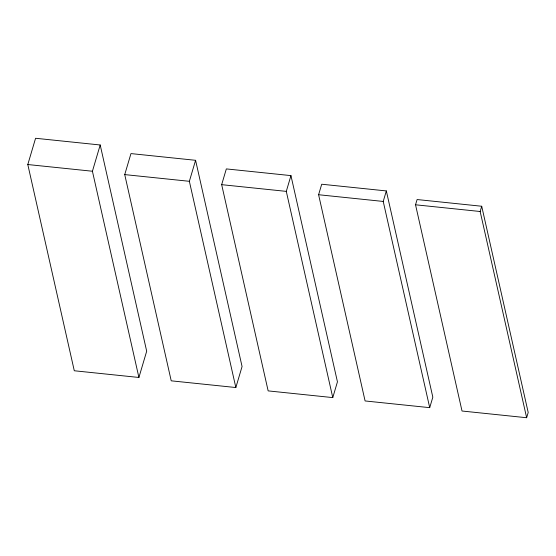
<?xml version="1.0" encoding="UTF-8"?>
<svg xmlns="http://www.w3.org/2000/svg" width="556" height="556" viewBox="0 0 556 556"><rect width="100%" height="100%" fill="white"/><g stroke="black" fill="none" stroke-linecap="round" stroke-linejoin="round"><path stroke-width="0.83" d="M27.8 164.534L35.577 138.27L100.198 144.984L146.687 351.211L138.91 377.468L74.289 370.762L27.8 164.534L92.421 171.241L138.91 377.468M92.421 171.241L100.198 144.984M124.732 174.598L130.959 153.588L195.58 160.302L242.069 366.522L235.841 387.532L171.22 380.825L124.732 174.598L189.36 181.305L235.841 387.532M189.36 181.305L195.58 160.302M221.67 184.661L226.334 168.906L290.955 175.613L337.443 381.84L332.773 397.596L268.152 390.889L221.67 184.661L286.291 191.375L332.773 397.596M286.291 191.375L290.955 175.613M318.602 194.725L321.715 184.224L386.337 190.93L432.825 397.158L429.712 407.659L365.09 400.952L318.602 194.725L383.223 201.439L429.712 407.659M383.223 201.439L386.337 190.93M415.534 204.789L417.09 199.541L481.711 206.248L528.2 412.476L526.643 417.73L462.022 411.016L415.534 204.789L480.162 211.502L526.643 417.73M480.162 211.502L481.711 206.248"/></g></svg>
